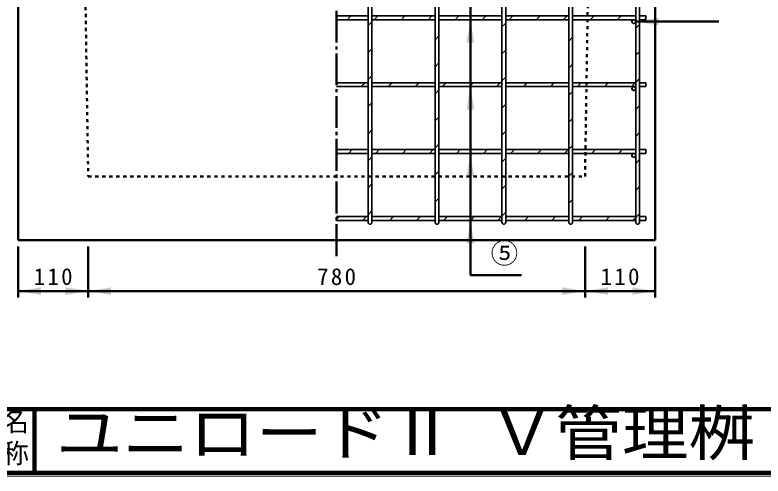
# Model space of a CAD drawing. Units: millimetres, scale not verified. Extents: x 100 to 4105, y 100 to 2870.
# Drawn here: x 1949 to 3124, y 100 to 824 of the extents above; entities that cross this region are included whole.
import ezdxf
from ezdxf.enums import TextEntityAlignment as Align

# ---------------------------------------------------------------- set-up
doc = ezdxf.new("R2010")
doc.units = ezdxf.units.MM
doc.header["$LTSCALE"] = 5
doc.linetypes.add('USER1', pattern=[2.2, 1, -1.2])
doc.linetypes.add('USER2', pattern=[13.4, 10, -1.2, 1, -1.2])
doc.layers.add('V-nasSTD', color=7, linetype='Continuous', lineweight=35)
doc.styles.add('ＭＳ ゴシック', font='')
doc.styles.get('ＭＳ ゴシック').set_extended_font_data('MS Gothic')

msp = doc.modelspace()

# ---------------------------------------------------------------- hatches: boundary and pattern name
at = {"layer": 'V-nasSTD'}
for points in [[(2658.106, 780.244), (2664.106, 816.244), (2670.106, 780.244)], [(2959.606, 819.244), (2923.606, 813.244), (2959.606, 807.244)], [(2658.106, 675.244), (2664.106, 711.244), (2670.106, 675.244)], [(2658.106, 570.244), (2664.106, 606.244), (2670.106, 570.244)], [(2658.106, 465.244), (2664.106, 501.244), (2670.106, 465.244)], [(1990.106, 396.244), (1954.106, 390.244), (1990.106, 384.244)], [(2028.106, 384.244), (2064.106, 390.244), (2028.106, 396.244)], [(2100.106, 396.244), (2064.106, 390.244), (2100.106, 384.244)], [(2808.106, 384.244), (2844.106, 390.244), (2808.106, 396.244)], [(2880.106, 396.244), (2844.106, 390.244), (2880.106, 384.244)], [(2918.106, 384.244), (2954.106, 390.244), (2918.106, 396.244)]]:
    msp.add_hatch(color=256, dxfattribs=at).paths.add_polyline_path(points)

# ---------------------------------------------------------------- linework, layer by layer
at = {"layer": 'V-nasSTD', "linetype": 'USER2', "lineweight": 50}
msp.add_line((2454.106, 445.244), (2454.106, 1411.244), dxfattribs=at)
at = {"layer": 'V-nasSTD', "lineweight": 50}
for p, q in [((1954.106, 1210.244), (1954.106, 470.244)), ((2954.106, 1210.244), (2954.106, 470.244)), ((2664.106, 415.244), (2664.106, 1176.244)), ((2923.606, 813.244), (3054.106, 813.244)), ((1954.106, 470.244), (2954.106, 470.244)), ((1954.106, 460.244), (1954.106, 380.244)), ((2064.106, 460.244), (2064.106, 380.244)), ((2844.106, 460.244), (2844.106, 380.244)), ((2954.106, 460.244), (2954.106, 380.244)), ((2664.106, 415.244), (2744.106, 415.244)), ((1954.106, 390.244), (2064.106, 390.244)), ((2064.106, 390.244), (2844.106, 390.244)), ((2844.106, 390.244), (2954.106, 390.244))]:
    msp.add_line(p, q, dxfattribs=at)
at = {"layer": 'V-nasSTD', "linetype": 'USER1', "lineweight": 50}
for p, q in [((2054.106, 1210.244), (2064.106, 570.244)), ((2844.106, 570.244), (2854.106, 1210.244)), ((2064.106, 570.244), (2844.106, 570.244))]:
    msp.add_line(p, q, dxfattribs=at)
at = {"layer": 'V-nasSTD'}
for p, q in [((2503.606, 1188.244), (2503.606, 498.244)), ((2509.606, 1188.244), (2509.606, 498.244)), ((2608.606, 1188.244), (2608.606, 498.244)), ((2614.606, 1188.244), (2614.606, 498.244)), ((2713.606, 1188.244), (2713.606, 498.244)), ((2719.606, 1188.244), (2719.606, 498.244)), ((2818.606, 1188.244), (2818.606, 498.244)), ((2824.606, 1188.244), (2824.606, 498.244)), ((2923.606, 1188.244), (2923.606, 498.244)), ((2929.606, 1188.244), (2929.606, 498.244)), ((2503.606, 822.244), (2503.606, 926.244)), ((2509.606, 822.244), (2509.606, 926.244)), ((2608.606, 926.244), (2608.606, 822.244)), ((2614.606, 822.244), (2614.606, 926.244)), ((2713.606, 926.244), (2713.606, 822.244)), ((2719.606, 822.244), (2719.606, 926.244)), ((2818.606, 926.244), (2818.606, 822.244)), ((2824.606, 822.244), (2824.606, 926.244)), ((2923.606, 864.469), (2923.606, 822.244)), ((2929.606, 865.605), (2929.606, 822.244)), ((2503.606, 822.244), (2454.106, 822.244)), ((2454.106, 822.244), (2503.606, 822.244)), ((2454.106, 822.244), (2503.606, 822.244)), ((2470.407, 816.244), (2476.407, 822.244)), ((2608.606, 822.244), (2509.606, 822.244)), ((2608.606, 822.244), (2509.606, 822.244)), ((2608.606, 822.244), (2509.606, 822.244)), ((2512.833, 816.244), (2518.833, 822.244)), ((2555.26, 816.244), (2561.26, 822.244)), ((2597.686, 816.244), (2603.686, 822.244)), ((2713.606, 822.244), (2614.606, 822.244)), ((2713.606, 822.244), (2614.606, 822.244)), ((2713.606, 822.244), (2614.606, 822.244)), ((2640.113, 816.244), (2646.113, 822.244)), ((2682.539, 816.244), (2688.539, 822.244)), ((2818.606, 822.244), (2719.606, 822.244)), ((2818.606, 822.244), (2719.606, 822.244)), ((2818.606, 822.244), (2719.606, 822.244)), ((2724.965, 816.244), (2730.965, 822.244)), ((2767.392, 816.244), (2773.392, 822.244)), ((2809.818, 816.244), (2815.818, 822.244)), ((2923.606, 822.244), (2824.606, 822.244)), ((2848.043, 822.244), (2824.606, 822.244)), ((2848.043, 822.244), (2824.606, 822.244)), ((2923.606, 822.244), (2848.043, 822.244)), ((2923.606, 822.244), (2848.043, 822.244)), ((2852.245, 816.244), (2858.245, 822.244)), ((2894.671, 816.244), (2900.671, 822.244)), ((2929.606, 822.244), (2939.606, 822.244)), ((2929.606, 822.244), (2939.606, 822.244)), ((2929.606, 822.244), (2939.606, 822.244)), ((2939.606, 822.244), (2939.606, 816.244)), ((2939.606, 822.244), (2939.606, 816.244)), ((2939.606, 822.244), (2939.606, 816.244)), ((2503.606, 816.244), (2454.106, 816.244)), ((2503.606, 816.244), (2454.106, 816.244)), ((2503.606, 816.244), (2454.106, 816.244)), ((2503.606, 717.244), (2503.606, 816.244)), ((2503.606, 807.017), (2509.606, 813.017)), ((2608.606, 816.244), (2509.606, 816.244)), ((2509.606, 816.244), (2608.606, 816.244)), ((2509.606, 717.244), (2509.606, 816.244)), ((2509.606, 816.244), (2608.606, 816.244)), ((2608.606, 816.244), (2608.606, 717.244)), ((2713.606, 816.244), (2614.606, 816.244)), ((2614.606, 816.244), (2713.606, 816.244)), ((2614.606, 717.244), (2614.606, 816.244)), ((2614.606, 816.244), (2713.606, 816.244)), ((2713.606, 816.244), (2713.606, 717.244)), ((2713.606, 804.885), (2719.606, 810.885)), ((2818.606, 816.244), (2719.606, 816.244)), ((2719.606, 816.244), (2786.52, 816.244)), ((2719.606, 717.244), (2719.606, 816.244)), ((2719.606, 816.244), (2786.52, 816.244)), ((2786.52, 816.244), (2818.606, 816.244)), ((2786.52, 816.244), (2818.606, 816.244)), ((2818.606, 816.244), (2818.606, 717.244)), ((2923.606, 816.244), (2824.606, 816.244)), ((2824.606, 816.244), (2847.949, 816.244)), ((2824.606, 717.244), (2824.606, 816.244)), ((2824.606, 816.244), (2847.949, 816.244)), ((2847.949, 816.244), (2920.606, 816.244)), ((2847.949, 816.244), (2920.606, 816.244)), ((2920.606, 816.244), (2923.606, 816.244)), ((2923.606, 816.244), (2923.606, 813.244)), ((2923.606, 813.244), (2923.606, 717.244)), ((2923.606, 813.244), (2923.606, 717.244)), ((2929.606, 816.244), (2939.606, 816.244)), ((2939.606, 816.244), (2929.606, 816.244)), ((2929.606, 816.244), (2929.606, 717.244)), ((2939.606, 816.244), (2929.606, 816.244)), ((2929.606, 816.244), (2929.606, 717.244)), ((2937.097, 816.244), (2939.606, 818.753)), ((2923.606, 802.753), (2929.606, 808.753)), ((2608.606, 784.737), (2614.606, 790.737)), ((2818.606, 782.605), (2824.606, 788.605)), ((2503.606, 764.59), (2509.606, 770.59)), ((2713.606, 762.458), (2719.606, 768.458)), ((2923.606, 760.326), (2929.606, 766.326)), ((2608.606, 742.311), (2614.606, 748.311)), ((2818.606, 740.179), (2824.606, 746.179)), ((2503.606, 722.164), (2509.606, 728.164)), ((2503.606, 717.244), (2454.106, 717.244)), ((2454.106, 715.09), (2456.26, 717.244)), ((2454.106, 717.244), (2503.606, 717.244)), ((2492.686, 711.244), (2498.686, 717.244)), ((2608.606, 717.244), (2509.606, 717.244)), ((2608.606, 717.244), (2509.606, 717.244)), ((2535.113, 711.244), (2541.113, 717.244)), ((2577.539, 711.244), (2583.539, 717.244)), ((2713.606, 717.244), (2614.606, 717.244)), ((2713.606, 717.244), (2614.606, 717.244)), ((2619.965, 711.244), (2625.965, 717.244)), ((2662.392, 711.244), (2668.392, 717.244)), ((2704.818, 711.244), (2710.818, 717.244)), ((2713.606, 720.032), (2719.606, 726.032)), ((2818.606, 717.244), (2719.606, 717.244)), ((2818.606, 717.244), (2719.606, 717.244)), ((2747.245, 711.244), (2753.245, 717.244)), ((2789.671, 711.244), (2795.671, 717.244)), ((2923.606, 717.244), (2824.606, 717.244)), ((2846.402, 717.244), (2824.606, 717.244)), ((2832.097, 711.244), (2838.097, 717.244)), ((2923.606, 717.244), (2846.402, 717.244)), ((2874.524, 711.244), (2880.524, 717.244)), ((2916.95, 711.244), (2922.95, 717.244)), ((2923.606, 717.9), (2929.606, 723.9)), ((2929.606, 717.244), (2939.606, 717.244)), ((2929.606, 717.244), (2939.606, 717.244)), ((2939.606, 717.244), (2939.606, 711.244)), ((2939.606, 717.244), (2939.606, 711.244)), ((2503.606, 711.244), (2454.106, 711.244)), ((2503.606, 711.244), (2454.106, 711.244)), ((2503.606, 612.244), (2503.606, 711.244)), ((2608.606, 711.244), (2509.606, 711.244)), ((2509.606, 612.244), (2509.606, 711.244)), ((2509.606, 711.244), (2608.606, 711.244)), ((2608.606, 711.244), (2608.606, 612.244)), ((2608.606, 699.885), (2614.606, 705.885)), ((2713.606, 711.244), (2614.606, 711.244)), ((2614.606, 612.244), (2614.606, 711.244)), ((2614.606, 711.244), (2713.606, 711.244)), ((2713.606, 711.244), (2713.606, 612.244)), ((2818.606, 711.244), (2719.606, 711.244)), ((2719.606, 612.244), (2719.606, 711.244)), ((2719.606, 711.244), (2818.606, 711.244)), ((2818.606, 711.244), (2818.606, 612.244)), ((2923.606, 711.244), (2824.606, 711.244)), ((2824.606, 612.244), (2824.606, 711.244)), ((2824.606, 711.244), (2846.309, 711.244)), ((2846.309, 711.244), (2920.606, 711.244)), ((2920.606, 711.244), (2923.606, 711.244)), ((2923.606, 711.244), (2923.606, 708.244)), ((2923.606, 708.244), (2923.606, 612.244)), ((2929.606, 711.244), (2939.606, 711.244)), ((2939.606, 711.244), (2929.606, 711.244)), ((2929.606, 711.244), (2929.606, 612.244)), ((2818.606, 697.753), (2824.606, 703.753)), ((2503.606, 679.737), (2509.606, 685.737)), ((2713.606, 677.605), (2719.606, 683.605)), ((2923.606, 675.473), (2929.606, 681.473)), ((2608.606, 657.458), (2614.606, 663.458)), ((2818.606, 655.326), (2824.606, 661.326)), ((2503.606, 637.311), (2509.606, 643.311)), ((2713.606, 635.179), (2719.606, 641.179)), ((2923.606, 633.047), (2929.606, 639.047)), ((2503.606, 612.244), (2454.106, 612.244)), ((2454.106, 612.244), (2503.606, 612.244)), ((2454.106, 612.244), (2503.606, 612.244)), ((2472.539, 606.244), (2478.539, 612.244)), ((2608.606, 612.244), (2509.606, 612.244)), ((2608.606, 612.244), (2509.606, 612.244)), ((2608.606, 612.244), (2509.606, 612.244)), ((2514.965, 606.244), (2520.965, 612.244)), ((2557.392, 606.244), (2563.392, 612.244)), ((2599.818, 606.244), (2605.818, 612.244)), ((2608.606, 615.032), (2614.606, 621.032)), ((2713.606, 612.244), (2614.606, 612.244)), ((2713.606, 612.244), (2614.606, 612.244)), ((2713.606, 612.244), (2614.606, 612.244)), ((2642.245, 606.244), (2648.245, 612.244)), ((2684.671, 606.244), (2690.671, 612.244)), ((2818.606, 612.244), (2719.606, 612.244)), ((2818.606, 612.244), (2719.606, 612.244)), ((2818.606, 612.244), (2719.606, 612.244)), ((2727.097, 606.244), (2733.097, 612.244)), ((2769.524, 606.244), (2775.524, 612.244)), ((2811.95, 606.244), (2817.95, 612.244)), ((2818.606, 612.9), (2824.606, 618.9)), ((2923.606, 612.244), (2824.606, 612.244)), ((2844.762, 612.244), (2824.606, 612.244)), ((2844.762, 612.244), (2824.606, 612.244)), ((2923.606, 612.244), (2844.762, 612.244)), ((2923.606, 612.244), (2844.762, 612.244)), ((2854.377, 606.244), (2860.377, 612.244)), ((2896.803, 606.244), (2902.803, 612.244)), ((2929.606, 612.244), (2939.606, 612.244)), ((2929.606, 612.244), (2939.606, 612.244)), ((2929.606, 612.244), (2939.606, 612.244)), ((2939.606, 612.244), (2939.606, 606.244)), ((2939.606, 612.244), (2939.606, 606.244)), ((2939.606, 612.244), (2939.606, 606.244)), ((2503.606, 606.244), (2454.106, 606.244)), ((2503.606, 606.244), (2454.106, 606.244)), ((2503.606, 606.244), (2454.106, 606.244)), ((2503.606, 570.244), (2503.606, 606.244)), ((2503.606, 594.885), (2509.606, 600.885)), ((2608.606, 606.244), (2509.606, 606.244)), ((2509.606, 606.244), (2608.606, 606.244)), ((2509.606, 570.244), (2509.606, 606.244)), ((2509.606, 606.244), (2608.606, 606.244)), ((2608.606, 606.244), (2608.606, 570.244)), ((2713.606, 606.244), (2614.606, 606.244)), ((2614.606, 606.244), (2713.606, 606.244)), ((2614.606, 570.244), (2614.606, 606.244)), ((2614.606, 606.244), (2713.606, 606.244)), ((2713.606, 606.244), (2713.606, 570.244)), ((2818.606, 606.244), (2719.606, 606.244)), ((2719.606, 606.244), (2818.606, 606.244)), ((2719.606, 570.244), (2719.606, 606.244)), ((2719.606, 606.244), (2818.606, 606.244)), ((2818.606, 606.244), (2818.606, 570.244)), ((2923.606, 606.244), (2824.606, 606.244)), ((2824.606, 606.244), (2844.668, 606.244)), ((2824.606, 570.244), (2824.606, 606.244)), ((2824.606, 606.244), (2844.668, 606.244)), ((2844.668, 606.244), (2920.606, 606.244)), ((2844.668, 606.244), (2920.606, 606.244)), ((2920.606, 606.244), (2923.606, 606.244)), ((2920.606, 606.244), (2923.606, 606.244)), ((2923.606, 606.244), (2923.606, 603.244)), ((2923.606, 603.244), (2923.606, 507.244)), ((2929.606, 606.244), (2939.606, 606.244)), ((2939.606, 606.244), (2929.606, 606.244)), ((2939.606, 606.244), (2929.606, 606.244)), ((2929.606, 606.244), (2929.606, 507.244)), ((2939.229, 606.244), (2939.606, 606.621)), ((2713.606, 592.753), (2719.606, 598.753)), ((2923.606, 590.621), (2929.606, 596.621)), ((2608.606, 572.605), (2614.606, 578.605)), ((2818.606, 570.473), (2824.606, 576.473)), ((2503.606, 507.244), (2503.606, 570.244)), ((2509.606, 507.244), (2509.606, 570.244)), ((2608.606, 570.244), (2608.606, 507.244)), ((2614.606, 507.244), (2614.606, 570.244)), ((2713.606, 570.244), (2713.606, 507.244)), ((2713.606, 570.244), (2713.606, 507.244)), ((2719.606, 507.244), (2719.606, 570.244)), ((2719.606, 507.244), (2719.606, 570.244)), ((2818.606, 570.244), (2818.606, 507.244)), ((2818.606, 570.244), (2818.606, 507.244)), ((2824.606, 507.244), (2824.606, 570.244)), ((2824.606, 507.244), (2824.606, 570.244)), ((2503.606, 552.458), (2509.606, 558.458)), ((2713.606, 550.326), (2719.606, 556.326)), ((2923.606, 548.194), (2929.606, 554.194)), ((2608.606, 530.179), (2614.606, 536.179)), ((2818.606, 528.047), (2824.606, 534.047)), ((2503.606, 507.244), (2454.106, 507.244)), ((2454.106, 507.244), (2503.606, 507.244)), ((2454.106, 502.958), (2458.392, 507.244)), ((2454.106, 507.244), (2503.606, 507.244)), ((2494.818, 501.244), (2500.818, 507.244)), ((2503.606, 510.032), (2509.606, 516.032)), ((2608.606, 507.244), (2509.606, 507.244)), ((2608.606, 507.244), (2509.606, 507.244)), ((2608.606, 507.244), (2509.606, 507.244)), ((2537.245, 501.244), (2543.245, 507.244)), ((2579.671, 501.244), (2585.671, 507.244)), ((2713.606, 507.244), (2614.606, 507.244)), ((2713.606, 507.244), (2614.606, 507.244)), ((2713.606, 507.244), (2614.606, 507.244)), ((2622.097, 501.244), (2628.097, 507.244)), ((2664.524, 501.244), (2670.524, 507.244)), ((2706.95, 501.244), (2712.95, 507.244)), ((2713.606, 507.9), (2719.606, 513.9)), ((2818.606, 507.244), (2719.606, 507.244)), ((2786.52, 507.244), (2719.606, 507.244)), ((2786.52, 507.244), (2719.606, 507.244)), ((2749.377, 501.244), (2755.377, 507.244)), ((2818.606, 507.244), (2786.52, 507.244)), ((2791.803, 501.244), (2797.803, 507.244)), ((2923.606, 507.244), (2824.606, 507.244)), ((2923.606, 507.244), (2824.606, 507.244)), ((2923.606, 507.244), (2824.606, 507.244)), ((2834.229, 501.244), (2840.229, 507.244)), ((2876.656, 501.244), (2882.656, 507.244)), ((2919.082, 501.244), (2929.606, 511.768)), ((2929.606, 507.244), (2939.606, 507.244)), ((2929.606, 507.244), (2939.606, 507.244)), ((2929.606, 507.244), (2939.606, 507.244)), ((2939.606, 507.244), (2939.606, 501.244)), ((2939.606, 507.244), (2939.606, 501.244)), ((2939.606, 507.244), (2939.606, 501.244)), ((2503.606, 501.244), (2454.106, 501.244)), ((2503.606, 501.244), (2454.106, 501.244)), ((2503.606, 501.244), (2454.106, 501.244)), ((2503.606, 498.244), (2503.606, 501.244)), ((2503.606, 498.244), (2503.606, 501.244)), ((2608.606, 501.244), (2509.606, 501.244)), ((2608.606, 501.244), (2509.606, 501.244)), ((2509.606, 501.244), (2509.606, 498.244)), ((2608.606, 501.244), (2509.606, 501.244)), ((2509.606, 501.244), (2509.606, 498.244)), ((2608.606, 498.244), (2608.606, 501.244)), ((2608.606, 498.244), (2608.606, 501.244)), ((2713.606, 501.244), (2614.606, 501.244)), ((2713.606, 501.244), (2614.606, 501.244)), ((2614.606, 501.244), (2614.606, 498.244)), ((2713.606, 501.244), (2614.606, 501.244)), ((2614.606, 501.244), (2614.606, 498.244)), ((2713.606, 498.244), (2713.606, 501.244)), ((2713.606, 498.244), (2713.606, 501.244)), ((2818.606, 501.244), (2719.606, 501.244)), ((2818.606, 501.244), (2719.606, 501.244)), ((2719.606, 501.244), (2719.606, 498.244)), ((2818.606, 501.244), (2719.606, 501.244)), ((2719.606, 501.244), (2719.606, 498.244)), ((2818.606, 498.244), (2818.606, 501.244)), ((2923.606, 501.244), (2824.606, 501.244)), ((2923.606, 501.244), (2824.606, 501.244)), ((2923.606, 501.244), (2824.606, 501.244)), ((2824.606, 501.244), (2824.606, 498.244)), ((2923.606, 498.244), (2923.606, 501.244)), ((2929.606, 501.244), (2939.606, 501.244)), ((2939.606, 501.244), (2929.606, 501.244)), ((2939.606, 501.244), (2929.606, 501.244)), ((2929.606, 501.244), (2929.606, 498.244))]:
    msp.add_line(p, q, dxfattribs=at)
at = {"layer": 'V-nasSTD', "lineweight": 100}
for p, q in [((105, 205), (4100, 205)), ((1980, 205), (1980, 105)), ((105, 105), (4100, 105))]:
    msp.add_line(p, q, dxfattribs=at)
at = {"layer": 'V-nasSTD', "lineweight": 13}
msp.add_lwpolyline([(100, 100), (100, 2870), (4105, 2870), (4105, 100)], close=True, dxfattribs=at)
at = {"layer": 'V-nasSTD'}
for centre in [(2920.606, 813.244), (2920.606, 708.244), (2920.606, 603.244)]:
    msp.add_circle(centre, 3, dxfattribs=at)
for centre, start, end in [((2920.606, 813.244), 90, 225), ((2920.606, 813.244), 90, 225), ((2920.606, 813.244), 225, 0), ((2920.606, 813.244), 225, 0), ((2920.606, 813.244), 0, 90), ((2920.606, 708.244), 90, 225), ((2920.606, 708.244), 90, 225), ((2920.606, 708.244), 225, 0), ((2920.606, 708.244), 225, 0), ((2920.606, 708.244), 0, 90), ((2920.606, 708.244), 0, 90), ((2920.606, 603.244), 90, 225), ((2920.606, 603.244), 90, 225), ((2920.606, 603.244), 225, 0), ((2920.606, 603.244), 225, 0), ((2920.606, 603.244), 0, 90), ((2920.606, 603.244), 0, 90), ((2506.606, 498.244), 180, 0), ((2506.606, 498.244), 180, 0), ((2506.606, 498.244), 180, 0), ((2611.606, 498.244), 180, 0), ((2611.606, 498.244), 180, 0), ((2611.606, 498.244), 180, 0), ((2716.606, 498.244), 180, 0), ((2716.606, 498.244), 180, 0), ((2716.606, 498.244), 180, 0), ((2821.606, 498.244), 180, 0), ((2821.606, 498.244), 180, 0), ((2821.606, 498.244), 180, 0), ((2926.606, 498.244), 180, 0), ((2926.606, 498.244), 180, 0), ((2926.606, 498.244), 180, 0)]:
    msp.add_arc(centre, 3, start, end, dxfattribs=at)

# ---------------------------------------------------------------- texts
at = {"layer": 'V-nasSTD', "style": 'ＭＳ ゴシック'}
for s, height, p in [('⑤', 31.67, (2695.906, 465.444)), ('名', 30.79, (1928.982, 200.999)), ('称', 30.79, (1928.976, 151.01))]:
    msp.add_text(s, height=height, dxfattribs=at).set_placement(p, align=Align.TOP_LEFT)
at = {"layer": 'V-nasSTD', "style": 'ＭＳ ゴシック', "width": 1.1}
msp.add_text('ユニロードⅡ Ｖ管理桝', height=69.65, dxfattribs=at).set_placement((2013.75, 202.47), align=Align.TOP_LEFT)
at = {"layer": 'V-nasSTD', "char_height": 26.39, "attachment_point": 1, "style": 'ＭＳ ゴシック'}
for s, insert in [('\\T1.2;110', (1978.506, 426.244)), ('\\T1.2;780', (2423.506, 426.244)), ('\\T1.2;110', (2868.506, 426.244))]:
    msp.add_mtext(s, dxfattribs=dict(at, insert=insert))

doc.saveas('drawing.dxf')
